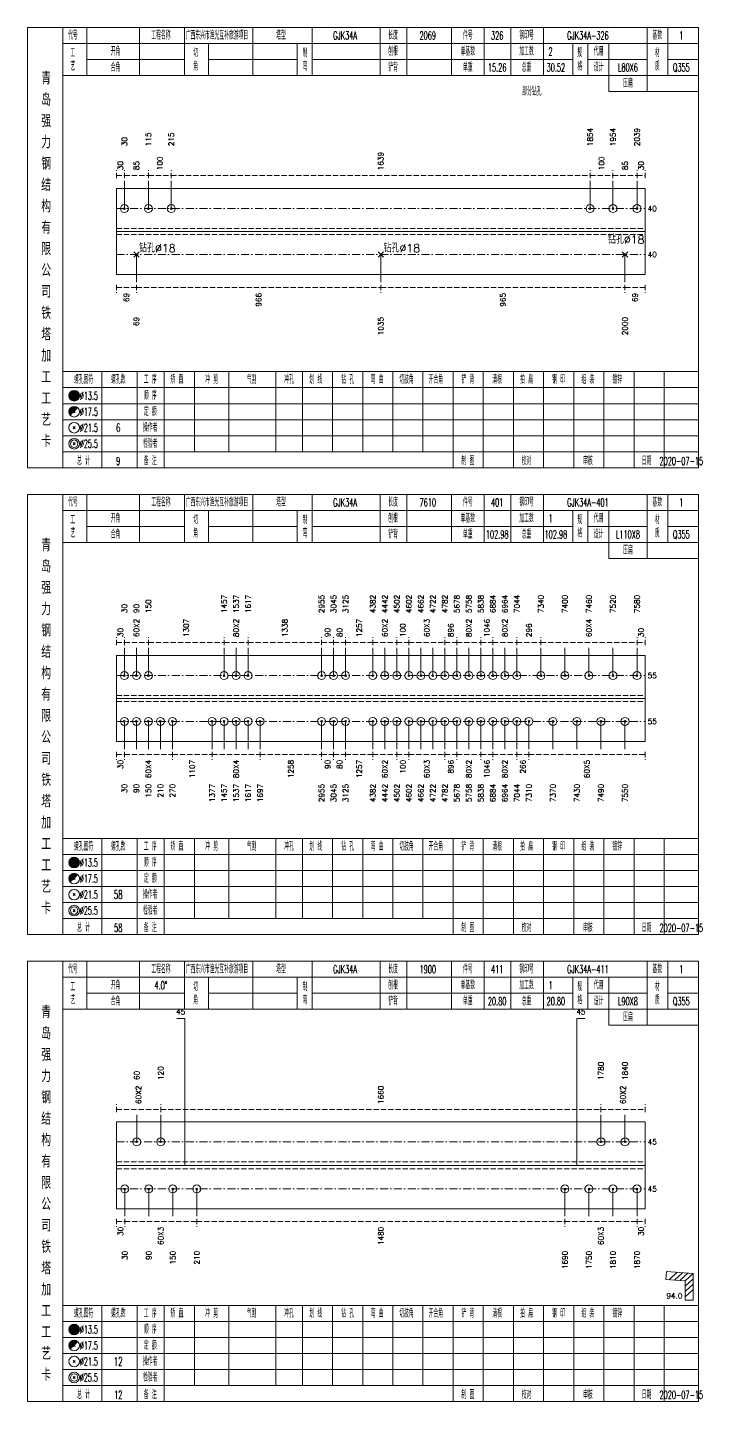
# Model space of a CAD drawing. Extents: x 0 to 2606, y -377 to 6479.
# Drawn here: x 1830 to 2083, y 5075 to 5590 of the extents above; entities that cross this region are included whole.
import ezdxf
from ezdxf.enums import TextEntityAlignment as Align

# ---------------------------------------------------------------- set-up
doc = ezdxf.new("R2010")
doc.units = 0
doc.header["$MEASUREMENT"] = 0
doc.linetypes.add('一点画线', pattern=[5.2, 3, -1, 0.2, -1])
doc.linetypes.add('虚线', pattern=[2.75, 2, -0.75])
doc.layers.get('0').update_dxf_attribs({"linetype": 'CONTINUOUS', "lineweight": 25})
for name, color, linetype, lineweight in [('1', 7, 'CONTINUOUS', 25), ('2', 7, 'CONTINUOUS', 25), ('4', 7, 'CONTINUOUS', 25)]:
    doc.layers.add(name, color=color, linetype=linetype, lineweight=lineweight)
doc.styles.get("Standard").update_dxf_attribs({"font": 'simplex.shx', "width": 0.7, "height": 3, "bigfont": 'gbhzfs.shx'})

msp = doc.modelspace()

# ---------------------------------------------------------------- linework, layer by layer
at = {"color": 8, "linetype": '虚线', "lineweight": 9}
for p, q in [((1863.1, 5533.5), (1863.1, 5536.5)), ((1866.1, 5533.5), (1866.1, 5536.5)), ((1866.1, 5533.5), (1866.1, 5536.5)), ((1875.1, 5533.5), (1875.1, 5536.5)), ((1875.1, 5533.5), (1875.1, 5536.5)), ((1883.69, 5533.5), (1883.69, 5536.5)), ((1883.69, 5533.5), (1883.69, 5536.5)), ((2040.61, 5533.5), (2040.61, 5536.5)), ((2040.61, 5533.5), (2040.61, 5536.5)), ((2049.2, 5533.5), (2049.2, 5536.5)), ((2049.2, 5533.5), (2049.2, 5536.5)), ((2058.2, 5533.5), (2058.2, 5536.5)), ((2058.2, 5533.5), (2058.2, 5536.5)), ((2061.2, 5533.5), (2061.2, 5536.5)), ((1863.1, 5534.5), (1866.1, 5534.5)), ((1866.1, 5534.5), (1875.1, 5534.5)), ((1875.1, 5534.5), (1883.69, 5534.5)), ((1883.69, 5534.5), (2040.61, 5534.5)), ((2040.61, 5534.5), (2049.2, 5534.5)), ((2049.2, 5534.5), (2058.2, 5534.5)), ((2058.2, 5534.5), (2061.2, 5534.5)), ((1863.1, 5493.5), (1863.1, 5490.5)), ((1863.1, 5492.5), (1870.6, 5492.5)), ((1870.6, 5493.5), (1870.6, 5490.5)), ((1870.6, 5493.5), (1870.6, 5490.5)), ((1870.6, 5492.5), (1962.2, 5492.5)), ((1962.2, 5493.5), (1962.2, 5490.5)), ((1962.2, 5493.5), (1962.2, 5490.5)), ((1962.2, 5492.5), (2053.7, 5492.5)), ((2053.7, 5493.5), (2053.7, 5490.5)), ((2053.7, 5493.5), (2053.7, 5490.5)), ((2053.7, 5492.5), (2061.2, 5492.5)), ((2061.2, 5493.5), (2061.2, 5490.5)), ((1863.1, 5358.5), (1863.1, 5361.5)), ((1866.1, 5358.5), (1866.1, 5361.5)), ((1866.1, 5358.5), (1866.1, 5361.5)), ((1875.1, 5358.5), (1875.1, 5361.5)), ((1875.1, 5358.5), (1875.1, 5361.5)), ((1903.45, 5358.5), (1903.45, 5361.5)), ((1903.45, 5358.5), (1903.45, 5361.5)), ((1912.45, 5358.5), (1912.45, 5361.5)), ((1912.45, 5358.5), (1912.45, 5361.5)), ((1940.02, 5358.5), (1940.02, 5361.5)), ((1940.02, 5358.5), (1940.02, 5361.5)), ((1944.52, 5358.5), (1944.52, 5361.5)), ((1944.52, 5358.5), (1944.52, 5361.5)), ((1949.02, 5358.5), (1949.02, 5361.5)), ((1949.02, 5358.5), (1949.02, 5361.5)), ((1959.2, 5358.5), (1959.2, 5361.5)), ((1959.2, 5358.5), (1959.2, 5361.5)), ((1968.2, 5358.5), (1968.2, 5361.5)), ((1968.2, 5358.5), (1968.2, 5361.5)), ((1972.7, 5358.5), (1972.7, 5361.5)), ((1972.7, 5358.5), (1972.7, 5361.5)), ((1986.2, 5358.5), (1986.2, 5361.5)), ((1986.2, 5358.5), (1986.2, 5361.5)), ((1990.7, 5358.5), (1990.7, 5361.5)), ((1990.7, 5358.5), (1990.7, 5361.5)), ((1999.7, 5358.5), (1999.7, 5361.5)), ((1999.7, 5358.5), (1999.7, 5361.5)), ((2004.2, 5358.5), (2004.2, 5361.5)), ((2004.2, 5358.5), (2004.2, 5361.5)), ((2013.2, 5358.5), (2013.2, 5361.5)), ((2013.2, 5358.5), (2013.2, 5361.5)), ((2022.2, 5358.5), (2022.2, 5361.5)), ((2022.2, 5358.5), (2022.2, 5361.5)), ((2058.2, 5358.5), (2058.2, 5361.5)), ((2058.2, 5358.5), (2058.2, 5361.5)), ((2061.2, 5358.5), (2061.2, 5361.5)), ((1863.1, 5359.5), (1866.1, 5359.5)), ((1866.1, 5359.5), (1875.1, 5359.5)), ((1875.1, 5359.5), (1903.45, 5359.5)), ((1903.45, 5359.5), (1912.45, 5359.5)), ((1912.45, 5359.5), (1940.02, 5359.5)), ((1940.02, 5359.5), (1944.52, 5359.5)), ((1944.52, 5359.5), (1949.02, 5359.5)), ((1949.02, 5359.5), (1959.2, 5359.5)), ((1959.2, 5359.5), (1968.2, 5359.5)), ((1968.2, 5359.5), (1972.7, 5359.5)), ((1972.7, 5359.5), (1986.2, 5359.5)), ((1986.2, 5359.5), (1990.7, 5359.5)), ((1990.7, 5359.5), (1999.7, 5359.5)), ((1999.7, 5359.5), (2004.2, 5359.5)), ((2004.2, 5359.5), (2013.2, 5359.5)), ((2013.2, 5359.5), (2022.2, 5359.5)), ((2022.2, 5359.5), (2058.2, 5359.5)), ((2058.2, 5359.5), (2061.2, 5359.5)), ((1863.1, 5318.5), (1863.1, 5315.5)), ((1863.1, 5317.5), (1866.1, 5317.5)), ((1866.1, 5318.5), (1866.1, 5315.5)), ((1866.1, 5318.5), (1866.1, 5315.5)), ((1866.1, 5317.5), (1884.1, 5317.5)), ((1884.1, 5318.5), (1884.1, 5315.5)), ((1884.1, 5318.5), (1884.1, 5315.5)), ((1884.1, 5317.5), (1898.95, 5317.5)), ((1898.95, 5318.5), (1898.95, 5315.5)), ((1898.95, 5318.5), (1898.95, 5315.5)), ((1898.95, 5317.5), (1916.95, 5317.5)), ((1916.95, 5318.5), (1916.95, 5315.5)), ((1916.95, 5318.5), (1916.95, 5315.5)), ((1916.95, 5317.5), (1940.02, 5317.5)), ((1940.02, 5318.5), (1940.02, 5315.5)), ((1940.02, 5318.5), (1940.02, 5315.5)), ((1940.02, 5317.5), (1944.52, 5317.5)), ((1944.52, 5318.5), (1944.52, 5315.5)), ((1944.52, 5318.5), (1944.52, 5315.5)), ((1944.52, 5317.5), (1949.02, 5317.5)), ((1949.02, 5318.5), (1949.02, 5315.5)), ((1949.02, 5318.5), (1949.02, 5315.5)), ((1949.02, 5317.5), (1959.2, 5317.5)), ((1959.2, 5318.5), (1959.2, 5315.5)), ((1959.2, 5318.5), (1959.2, 5315.5)), ((1959.2, 5317.5), (1968.2, 5317.5)), ((1968.2, 5318.5), (1968.2, 5315.5)), ((1968.2, 5318.5), (1968.2, 5315.5)), ((1968.2, 5317.5), (1972.7, 5317.5)), ((1972.7, 5318.5), (1972.7, 5315.5)), ((1972.7, 5318.5), (1972.7, 5315.5)), ((1972.7, 5317.5), (1986.2, 5317.5)), ((1986.2, 5318.5), (1986.2, 5315.5)), ((1986.2, 5318.5), (1986.2, 5315.5)), ((1986.2, 5317.5), (1990.7, 5317.5)), ((1990.7, 5318.5), (1990.7, 5315.5)), ((1990.7, 5318.5), (1990.7, 5315.5)), ((1990.7, 5317.5), (1999.7, 5317.5)), ((1999.7, 5318.5), (1999.7, 5315.5)), ((1999.7, 5318.5), (1999.7, 5315.5)), ((1999.7, 5317.5), (2004.2, 5317.5)), ((2004.2, 5318.5), (2004.2, 5315.5)), ((2004.2, 5318.5), (2004.2, 5315.5)), ((2004.2, 5317.5), (2013.2, 5317.5)), ((2013.2, 5318.5), (2013.2, 5315.5)), ((2013.2, 5318.5), (2013.2, 5315.5)), ((2013.2, 5317.5), (2017.7, 5317.5)), ((2017.7, 5318.5), (2017.7, 5315.5)), ((2017.7, 5318.5), (2017.7, 5315.5)), ((2017.7, 5317.5), (2061.2, 5317.5)), ((2061.2, 5318.5), (2061.2, 5315.5)), ((1863.1, 5183.5), (1863.1, 5186.5)), ((1879.73, 5183.5), (1879.73, 5186.5)), ((1879.73, 5183.5), (1879.73, 5186.5)), ((2044.7, 5183.5), (2044.7, 5186.5)), ((2044.7, 5183.5), (2044.7, 5186.5)), ((2061.2, 5183.5), (2061.2, 5186.5)), ((1863.1, 5184.5), (1879.73, 5184.5)), ((1879.73, 5184.5), (2044.7, 5184.5)), ((2044.7, 5184.5), (2061.2, 5184.5)), ((1863.1, 5143.5), (1863.1, 5140.5)), ((1863.1, 5142.5), (1866.23, 5142.5)), ((1866.23, 5143.5), (1866.23, 5140.5)), ((1866.23, 5143.5), (1866.23, 5140.5)), ((1866.23, 5142.5), (1893.23, 5142.5)), ((1893.23, 5143.5), (1893.23, 5140.5)), ((1893.23, 5143.5), (1893.23, 5140.5)), ((1893.23, 5142.5), (2031.2, 5142.5)), ((2031.2, 5143.5), (2031.2, 5140.5)), ((2031.2, 5143.5), (2031.2, 5140.5)), ((2031.2, 5142.5), (2058.2, 5142.5)), ((2058.2, 5143.5), (2058.2, 5140.5)), ((2058.2, 5143.5), (2058.2, 5140.5)), ((2058.2, 5142.5), (2061.2, 5142.5)), ((2061.2, 5143.5), (2061.2, 5140.5))]:
    msp.add_line(p, q, dxfattribs=at)
at = {"color": 7, "linetype": 'Continuous', "lineweight": 13}
for p, q in [((1866.1, 5522.12), (1866.1, 5532.5)), ((1875.1, 5522.12), (1875.1, 5532.5)), ((1883.69, 5522.12), (1883.69, 5532.5)), ((2040.61, 5522.12), (2040.61, 5532.5)), ((2049.2, 5522.12), (2049.2, 5532.5)), ((2058.2, 5522.12), (2058.2, 5532.5)), ((1865.8, 5521.82), (1866.4, 5522.43)), ((1866.4, 5521.82), (1865.8, 5522.43)), ((1874.8, 5521.82), (1875.4, 5522.43)), ((1875.4, 5521.82), (1874.8, 5522.43)), ((1883.39, 5521.82), (1883.99, 5522.43)), ((1883.99, 5521.82), (1883.39, 5522.43)), ((2040.31, 5521.82), (2040.91, 5522.43)), ((2040.91, 5521.82), (2040.31, 5522.43)), ((2048.9, 5521.82), (2049.5, 5522.43)), ((2049.5, 5521.82), (2048.9, 5522.43)), ((2057.9, 5521.82), (2058.5, 5522.43)), ((2058.5, 5521.82), (2057.9, 5522.43)), ((1870.6, 5504.88), (1870.6, 5494.5)), ((1962.2, 5504.88), (1962.2, 5494.5)), ((2053.7, 5504.88), (2053.7, 5494.5)), ((1866.1, 5347.09), (1866.1, 5357.5)), ((1870.6, 5347.09), (1870.6, 5357.5)), ((1875.1, 5347.09), (1875.1, 5357.5)), ((1903.45, 5347.09), (1903.45, 5357.5)), ((1907.95, 5347.09), (1907.95, 5357.5)), ((1912.45, 5347.09), (1912.45, 5357.5)), ((1940.02, 5347.09), (1940.02, 5357.5)), ((1944.52, 5347.09), (1944.52, 5357.5)), ((1949.02, 5347.09), (1949.02, 5357.5)), ((1959.2, 5347.09), (1959.2, 5357.5)), ((1963.7, 5347.09), (1963.7, 5357.5)), ((1968.2, 5347.09), (1968.2, 5357.5)), ((1972.7, 5347.09), (1972.7, 5357.5)), ((1977.2, 5347.09), (1977.2, 5357.5)), ((1981.7, 5347.09), (1981.7, 5357.5)), ((1986.2, 5347.09), (1986.2, 5357.5)), ((1990.7, 5347.09), (1990.7, 5357.5)), ((1995.2, 5347.09), (1995.2, 5357.5)), ((1999.7, 5347.09), (1999.7, 5357.5)), ((2004.2, 5347.09), (2004.2, 5357.5)), ((2008.7, 5347.09), (2008.7, 5357.5)), ((2013.2, 5347.09), (2013.2, 5357.5)), ((2022.2, 5347.09), (2022.2, 5357.5)), ((2031.2, 5347.09), (2031.2, 5357.5)), ((2040.2, 5347.09), (2040.2, 5357.5)), ((2049.2, 5347.09), (2049.2, 5357.5)), ((2058.2, 5347.09), (2058.2, 5357.5)), ((1865.8, 5346.79), (1866.4, 5347.39)), ((1866.4, 5346.79), (1865.8, 5347.39)), ((1870.3, 5346.79), (1870.9, 5347.39)), ((1870.9, 5346.79), (1870.3, 5347.39)), ((1874.8, 5346.79), (1875.4, 5347.39)), ((1875.4, 5346.79), (1874.8, 5347.39)), ((1903.15, 5346.79), (1903.75, 5347.39)), ((1903.75, 5346.79), (1903.15, 5347.39)), ((1907.65, 5346.79), (1908.25, 5347.39)), ((1908.25, 5346.79), (1907.65, 5347.39)), ((1912.15, 5346.79), (1912.75, 5347.39)), ((1912.75, 5346.79), (1912.15, 5347.39)), ((1939.72, 5346.79), (1940.32, 5347.39)), ((1940.32, 5346.79), (1939.72, 5347.39)), ((1944.22, 5346.79), (1944.82, 5347.39)), ((1944.82, 5346.79), (1944.22, 5347.39)), ((1948.72, 5346.79), (1949.32, 5347.39)), ((1949.32, 5346.79), (1948.72, 5347.39)), ((1958.9, 5346.79), (1959.5, 5347.39)), ((1959.5, 5346.79), (1958.9, 5347.39)), ((1963.4, 5346.79), (1964, 5347.39)), ((1964, 5346.79), (1963.4, 5347.39)), ((1967.9, 5346.79), (1968.5, 5347.39)), ((1968.5, 5346.79), (1967.9, 5347.39)), ((1972.4, 5346.79), (1973, 5347.39)), ((1973, 5346.79), (1972.4, 5347.39)), ((1976.9, 5346.79), (1977.5, 5347.39)), ((1977.5, 5346.79), (1976.9, 5347.39)), ((1981.4, 5346.79), (1982, 5347.39)), ((1982, 5346.79), (1981.4, 5347.39)), ((1985.9, 5346.79), (1986.5, 5347.39)), ((1986.5, 5346.79), (1985.9, 5347.39)), ((1990.4, 5346.79), (1991, 5347.39)), ((1991, 5346.79), (1990.4, 5347.39)), ((1994.9, 5346.79), (1995.5, 5347.39)), ((1995.5, 5346.79), (1994.9, 5347.39)), ((1999.4, 5346.79), (2000, 5347.39)), ((2000, 5346.79), (1999.4, 5347.39)), ((2003.9, 5346.79), (2004.5, 5347.39)), ((2004.5, 5346.79), (2003.9, 5347.39)), ((2008.4, 5346.79), (2009, 5347.39)), ((2009, 5346.79), (2008.4, 5347.39)), ((2012.9, 5346.79), (2013.5, 5347.39)), ((2013.5, 5346.79), (2012.9, 5347.39)), ((2021.9, 5346.79), (2022.5, 5347.39)), ((2022.5, 5346.79), (2021.9, 5347.39)), ((2030.9, 5346.79), (2031.5, 5347.39)), ((2031.5, 5346.79), (2030.9, 5347.39)), ((2039.9, 5346.79), (2040.5, 5347.39)), ((2040.5, 5346.79), (2039.9, 5347.39)), ((2048.9, 5346.79), (2049.5, 5347.39)), ((2049.5, 5346.79), (2048.9, 5347.39)), ((2057.9, 5346.79), (2058.5, 5347.39)), ((2058.5, 5346.79), (2057.9, 5347.39)), ((1866.1, 5329.91), (1866.1, 5319.5)), ((1870.6, 5329.91), (1870.6, 5319.5)), ((1875.1, 5329.91), (1875.1, 5319.5)), ((1879.6, 5329.91), (1879.6, 5319.5)), ((1884.1, 5329.91), (1884.1, 5319.5)), ((1898.95, 5329.91), (1898.95, 5319.5)), ((1903.45, 5329.91), (1903.45, 5319.5)), ((1907.95, 5329.91), (1907.95, 5319.5)), ((1912.45, 5329.91), (1912.45, 5319.5)), ((1916.95, 5329.91), (1916.95, 5319.5)), ((1940.02, 5329.91), (1940.02, 5319.5)), ((1944.52, 5329.91), (1944.52, 5319.5)), ((1949.02, 5329.91), (1949.02, 5319.5)), ((1959.2, 5329.91), (1959.2, 5319.5)), ((1963.7, 5329.91), (1963.7, 5319.5)), ((1968.2, 5329.91), (1968.2, 5319.5)), ((1972.7, 5329.91), (1972.7, 5319.5)), ((1977.2, 5329.91), (1977.2, 5319.5)), ((1981.7, 5329.91), (1981.7, 5319.5)), ((1986.2, 5329.91), (1986.2, 5319.5)), ((1990.7, 5329.91), (1990.7, 5319.5)), ((1995.2, 5329.91), (1995.2, 5319.5)), ((1999.7, 5329.91), (1999.7, 5319.5)), ((2004.2, 5329.91), (2004.2, 5319.5)), ((2008.7, 5329.91), (2008.7, 5319.5)), ((2013.2, 5329.91), (2013.2, 5319.5)), ((2017.7, 5329.91), (2017.7, 5319.5)), ((2026.7, 5329.91), (2026.7, 5319.5)), ((2035.7, 5329.91), (2035.7, 5319.5)), ((2044.7, 5329.91), (2044.7, 5319.5)), ((2053.7, 5329.91), (2053.7, 5319.5)), ((1870.73, 5172.33), (1870.73, 5182.5)), ((1879.73, 5172.33), (1879.73, 5182.5)), ((2044.7, 5172.33), (2044.7, 5182.5)), ((2053.7, 5172.33), (2053.7, 5182.5)), ((1870.43, 5172.03), (1871.03, 5172.63)), ((1871.03, 5172.03), (1870.43, 5172.63)), ((1879.43, 5172.03), (1880.03, 5172.63)), ((1880.03, 5172.03), (1879.43, 5172.63)), ((2044.4, 5172.03), (2045, 5172.63)), ((2045, 5172.03), (2044.4, 5172.63)), ((2053.4, 5172.03), (2054, 5172.63)), ((2054, 5172.03), (2053.4, 5172.63)), ((1866.23, 5154.67), (1866.23, 5144.5)), ((1875.23, 5154.67), (1875.23, 5144.5)), ((1884.23, 5154.67), (1884.23, 5144.5)), ((1893.23, 5154.67), (1893.23, 5144.5)), ((2031.2, 5154.67), (2031.2, 5144.5)), ((2040.2, 5154.67), (2040.2, 5144.5)), ((2049.2, 5154.67), (2049.2, 5144.5)), ((2058.2, 5154.67), (2058.2, 5144.5))]:
    msp.add_line(p, q, dxfattribs=at)
at = {"color": 7, "linetype": 'Continuous', "lineweight": 18}
for p, q in [((1863.1, 5529.62), (1863.1, 5497.38)), ((1863.1, 5529.62), (2061.2, 5529.62)), ((2061.2, 5529.62), (2061.2, 5497.38)), ((1863.1, 5513.5), (2061.2, 5513.5)), ((1863.1, 5354.59), (1863.1, 5322.41)), ((1863.1, 5354.59), (2061.2, 5354.59)), ((2061.2, 5354.59), (2061.2, 5322.41)), ((1863.1, 5338.5), (2061.2, 5338.5)), ((1863.1, 5179.83), (1863.1, 5147.17)), ((1863.1, 5179.83), (2061.2, 5179.83)), ((2061.2, 5179.83), (2061.2, 5147.17)), ((1863.1, 5163.5), (2061.2, 5163.5))]:
    msp.add_line(p, q, dxfattribs=at)
at = {"color": 3, "linetype": '一点画线', "lineweight": 13}
for p, q in [((1863.1, 5522.12), (2061.2, 5522.12)), ((1863.1, 5504.88), (2061.2, 5504.88)), ((1863.1, 5347.09), (2061.2, 5347.09)), ((1863.1, 5329.91), (2061.2, 5329.91)), ((1863.1, 5172.33), (2061.2, 5172.33)), ((1863.1, 5154.67), (2061.2, 5154.67))]:
    msp.add_line(p, q, dxfattribs=at)
at = {"color": 1, "linetype": '虚线', "lineweight": 18}
for p, q in [((1863.1, 5514.62), (2061.2, 5514.62)), ((1863.1, 5512.38), (2061.2, 5512.38)), ((1863.1, 5339.59), (2061.2, 5339.59)), ((1863.1, 5337.41), (2061.2, 5337.41)), ((1863.1, 5164.83), (2061.2, 5164.83)), ((1863.1, 5162.17), (2061.2, 5162.17))]:
    msp.add_line(p, q, dxfattribs=at)
at = {"color": 7, "linetype": 'Continuous', "lineweight": 13}
for centre in [(1866.1, 5522.12), (1875.1, 5522.12), (1883.69, 5522.12), (2040.61, 5522.12), (2049.2, 5522.12), (2058.2, 5522.12), (1866.1, 5347.09), (1870.6, 5347.09), (1875.1, 5347.09), (1903.45, 5347.09), (1907.95, 5347.09), (1912.45, 5347.09), (1940.02, 5347.09), (1944.52, 5347.09), (1949.02, 5347.09), (1959.2, 5347.09), (1963.7, 5347.09), (1968.2, 5347.09), (1972.7, 5347.09), (1977.2, 5347.09), (1981.7, 5347.09), (1986.2, 5347.09), (1990.7, 5347.09), (1995.2, 5347.09), (1999.7, 5347.09), (2004.2, 5347.09), (2008.7, 5347.09), (2013.2, 5347.09), (2022.2, 5347.09), (2031.2, 5347.09), (2040.2, 5347.09), (2049.2, 5347.09), (2058.2, 5347.09), (1870.73, 5172.33), (1879.73, 5172.33), (2044.7, 5172.33), (2053.7, 5172.33)]:
    msp.add_circle(centre, 1.5, dxfattribs=at)
at = {"layer": '1', "color": 7, "linetype": 'Continuous', "lineweight": 13}
for p, q in [((1869.6, 5503.88), (1871.6, 5505.88)), ((1869.6, 5505.88), (1871.6, 5503.88)), ((1961.2, 5503.88), (1963.2, 5505.88)), ((1961.2, 5505.88), (1963.2, 5503.88)), ((2052.7, 5503.88), (2054.7, 5505.88)), ((2052.7, 5505.88), (2054.7, 5503.88)), ((1865.8, 5329.61), (1866.4, 5330.21)), ((1866.4, 5329.61), (1865.8, 5330.21)), ((1870.3, 5329.61), (1870.9, 5330.21)), ((1870.9, 5329.61), (1870.3, 5330.21)), ((1874.8, 5329.61), (1875.4, 5330.21)), ((1875.4, 5329.61), (1874.8, 5330.21)), ((1879.3, 5329.61), (1879.9, 5330.21)), ((1879.9, 5329.61), (1879.3, 5330.21)), ((1883.8, 5329.61), (1884.4, 5330.21)), ((1884.4, 5329.61), (1883.8, 5330.21)), ((1898.65, 5329.61), (1899.25, 5330.21)), ((1899.25, 5329.61), (1898.65, 5330.21)), ((1903.15, 5329.61), (1903.75, 5330.21)), ((1903.75, 5329.61), (1903.15, 5330.21)), ((1907.65, 5329.61), (1908.25, 5330.21)), ((1908.25, 5329.61), (1907.65, 5330.21)), ((1912.15, 5329.61), (1912.75, 5330.21)), ((1912.75, 5329.61), (1912.15, 5330.21)), ((1916.65, 5329.61), (1917.25, 5330.21)), ((1917.25, 5329.61), (1916.65, 5330.21)), ((1939.72, 5329.61), (1940.32, 5330.21)), ((1940.32, 5329.61), (1939.72, 5330.21)), ((1944.22, 5329.61), (1944.82, 5330.21)), ((1944.82, 5329.61), (1944.22, 5330.21)), ((1948.72, 5329.61), (1949.32, 5330.21)), ((1949.32, 5329.61), (1948.72, 5330.21)), ((1958.9, 5329.61), (1959.5, 5330.21)), ((1959.5, 5329.61), (1958.9, 5330.21)), ((1963.4, 5329.61), (1964, 5330.21)), ((1964, 5329.61), (1963.4, 5330.21)), ((1967.9, 5329.61), (1968.5, 5330.21)), ((1968.5, 5329.61), (1967.9, 5330.21)), ((1972.4, 5329.61), (1973, 5330.21)), ((1973, 5329.61), (1972.4, 5330.21)), ((1976.9, 5329.61), (1977.5, 5330.21)), ((1977.5, 5329.61), (1976.9, 5330.21)), ((1981.4, 5329.61), (1982, 5330.21)), ((1982, 5329.61), (1981.4, 5330.21)), ((1985.9, 5329.61), (1986.5, 5330.21)), ((1986.5, 5329.61), (1985.9, 5330.21)), ((1990.4, 5329.61), (1991, 5330.21)), ((1991, 5329.61), (1990.4, 5330.21)), ((1994.9, 5329.61), (1995.5, 5330.21)), ((1995.5, 5329.61), (1994.9, 5330.21)), ((1999.4, 5329.61), (2000, 5330.21)), ((2000, 5329.61), (1999.4, 5330.21)), ((2003.9, 5329.61), (2004.5, 5330.21)), ((2004.5, 5329.61), (2003.9, 5330.21)), ((2008.4, 5329.61), (2009, 5330.21)), ((2009, 5329.61), (2008.4, 5330.21)), ((2012.9, 5329.61), (2013.5, 5330.21)), ((2013.5, 5329.61), (2012.9, 5330.21)), ((2017.4, 5329.61), (2018, 5330.21)), ((2018, 5329.61), (2017.4, 5330.21)), ((2026.4, 5329.61), (2027, 5330.21)), ((2027, 5329.61), (2026.4, 5330.21)), ((2035.4, 5329.61), (2036, 5330.21)), ((2036, 5329.61), (2035.4, 5330.21)), ((2044.4, 5329.61), (2045, 5330.21)), ((2045, 5329.61), (2044.4, 5330.21)), ((2053.4, 5329.61), (2054, 5330.21)), ((2054, 5329.61), (2053.4, 5330.21)), ((1865.93, 5154.37), (1866.53, 5154.97)), ((1866.53, 5154.37), (1865.93, 5154.97)), ((1874.93, 5154.37), (1875.53, 5154.97)), ((1875.53, 5154.37), (1874.93, 5154.97)), ((1883.93, 5154.37), (1884.53, 5154.97)), ((1884.53, 5154.37), (1883.93, 5154.97)), ((1892.93, 5154.37), (1893.53, 5154.97)), ((1893.53, 5154.37), (1892.93, 5154.97)), ((2030.9, 5154.37), (2031.5, 5154.97)), ((2031.5, 5154.37), (2030.9, 5154.97)), ((2039.9, 5154.37), (2040.5, 5154.97)), ((2040.5, 5154.37), (2039.9, 5154.97)), ((2048.9, 5154.37), (2049.5, 5154.97)), ((2049.5, 5154.37), (2048.9, 5154.97)), ((2057.9, 5154.37), (2058.5, 5154.97)), ((2058.5, 5154.37), (2057.9, 5154.97))]:
    msp.add_line(p, q, dxfattribs=at)
at = {"layer": '1', "color": 7, "linetype": 'Continuous', "lineweight": 18}
for p, q in [((1863.1, 5497.38), (2061.2, 5497.38)), ((1863.1, 5322.41), (2061.2, 5322.41)), ((1863.1, 5147.17), (2061.2, 5147.17))]:
    msp.add_line(p, q, dxfattribs=at)
at = {"layer": '1', "color": 7, "linetype": 'Continuous', "lineweight": 13}
for centre in [(1866.1, 5329.91), (1870.6, 5329.91), (1875.1, 5329.91), (1879.6, 5329.91), (1884.1, 5329.91), (1898.95, 5329.91), (1903.45, 5329.91), (1907.95, 5329.91), (1912.45, 5329.91), (1916.95, 5329.91), (1940.02, 5329.91), (1944.52, 5329.91), (1949.02, 5329.91), (1959.2, 5329.91), (1963.7, 5329.91), (1968.2, 5329.91), (1972.7, 5329.91), (1977.2, 5329.91), (1981.7, 5329.91), (1986.2, 5329.91), (1990.7, 5329.91), (1995.2, 5329.91), (1999.7, 5329.91), (2004.2, 5329.91), (2008.7, 5329.91), (2013.2, 5329.91), (2017.7, 5329.91), (2026.7, 5329.91), (2035.7, 5329.91), (2044.7, 5329.91), (2053.7, 5329.91), (1866.23, 5154.67), (1875.23, 5154.67), (1884.23, 5154.67), (1893.23, 5154.67), (2031.2, 5154.67), (2040.2, 5154.67), (2049.2, 5154.67), (2058.2, 5154.67)]:
    msp.add_circle(centre, 1.5, dxfattribs=at)
at = {"layer": '2', "color": 7, "linetype": 'Continuous', "lineweight": 13}
for p, q in [((1888.73, 5218.5), (1885.73, 5218.5)), ((1888.73, 5163.5), (1888.73, 5218.5)), ((2035.7, 5163.5), (2035.7, 5218.5)), ((2035.7, 5218.5), (2038.7, 5218.5)), ((2069.22, 5123.7), (2069.02, 5120.7)), ((2069.02, 5120.7), (2076.2, 5120.2)), ((2079.2, 5123), (2069.22, 5123.7)), ((2070.21, 5120.62), (2073.21, 5123.42)), ((2072.21, 5120.48), (2075.21, 5123.28)), ((2074.2, 5120.34), (2077.2, 5123.14)), ((2076.2, 5120.2), (2079.2, 5123)), ((2076.2, 5118.2), (2079.2, 5121)), ((2076.2, 5120.2), (2076.2, 5113)), ((2079.2, 5113), (2079.2, 5123)), ((2076.2, 5116.2), (2079.2, 5119)), ((2076.2, 5114.2), (2079.2, 5117)), ((2076.2, 5113), (2079.2, 5113))]:
    msp.add_line(p, q, dxfattribs=at)
at = {"layer": '4', "color": 1, "linetype": 'Continuous', "lineweight": 18}
for p, q in [((1843.1, 5425), (1843.1, 5590)), ((1852, 5572), (1852, 5590)), ((1871.8, 5572), (1871.8, 5590)), ((1888.6, 5572), (1888.6, 5590)), ((1914.2, 5572), (1914.2, 5590)), ((1936.5, 5572), (1936.5, 5590)), ((1962, 5572), (1962, 5590)), ((1972, 5572), (1972, 5590)), ((1988.7, 5572), (1988.7, 5590)), ((2000.9, 5572), (2000.9, 5590)), ((2010.9, 5572), (2010.9, 5590)), ((2023.1, 5572), (2023.1, 5590)), ((2062, 5566), (2062, 5590)), ((2069.8, 5572), (2069.8, 5590)), ((1843.1, 5584), (2081.2, 5584)), ((1897.6, 5572), (1897.6, 5584)), ((1930.9, 5572), (1930.9, 5584)), ((2034.2, 5572), (2034.2, 5584)), ((2039.8, 5572), (2039.8, 5584)), ((2047.6, 5566), (2047.6, 5584)), ((1852, 5578), (1888.6, 5578)), ((1897.6, 5578), (1930.9, 5578)), ((1936.5, 5578), (2034.2, 5578)), ((2039.8, 5578), (2062, 5578)), ((2069.8, 5578), (2081.2, 5578)), ((1843.1, 5572), (2081.2, 5572)), ((2047.6, 5566), (2081.2, 5566)), ((1843.1, 5461), (2081.2, 5461)), ((1857.6, 5425), (1857.6, 5461)), ((1870.9, 5425), (1870.9, 5461)), ((1881, 5425), (1881, 5461)), ((1892.4, 5431), (1892.4, 5461)), ((1905.3, 5431), (1905.3, 5461)), ((1922.9, 5431), (1922.9, 5461)), ((1932.8, 5431), (1932.8, 5461)), ((1944.1, 5431), (1944.1, 5461)), ((1955.4, 5431), (1955.4, 5461)), ((1966.7, 5431), (1966.7, 5461)), ((1977.9, 5431), (1977.9, 5461)), ((1989.3, 5431), (1989.3, 5461)), ((2000.6, 5431), (2000.6, 5461)), ((2011.9, 5431), (2011.9, 5461)), ((2023.2, 5431), (2023.2, 5461)), ((2034.5, 5431), (2034.5, 5461)), ((2045.8, 5431), (2045.8, 5461)), ((2057.1, 5431), (2057.1, 5461)), ((2068.4, 5431), (2068.4, 5461)), ((1843.1, 5455), (2081.2, 5455)), ((1843.1, 5449), (2081.2, 5449)), ((1843.1, 5443), (2081.2, 5443)), ((1843.1, 5437), (2081.2, 5437)), ((1843.1, 5431), (2081.2, 5431)), ((1989.3, 5425), (1989.3, 5431)), ((2000.6, 5425), (2000.6, 5431)), ((2011.9, 5425), (2011.9, 5431)), ((2023.2, 5425), (2023.2, 5431)), ((2034.5, 5425), (2034.5, 5431)), ((2045.8, 5425), (2045.8, 5431)), ((2057.1, 5425), (2057.1, 5431)), ((2068.4, 5425), (2068.4, 5431)), ((1843.1, 5250), (1843.1, 5415)), ((1852, 5397), (1852, 5415)), ((1871.8, 5397), (1871.8, 5415)), ((1888.6, 5397), (1888.6, 5415)), ((1914.2, 5397), (1914.2, 5415)), ((1936.5, 5397), (1936.5, 5415)), ((1962, 5397), (1962, 5415)), ((1972, 5397), (1972, 5415)), ((1988.7, 5397), (1988.7, 5415)), ((2000.9, 5397), (2000.9, 5415)), ((2010.9, 5397), (2010.9, 5415)), ((2023.1, 5397), (2023.1, 5415)), ((2062, 5391), (2062, 5415)), ((2069.8, 5397), (2069.8, 5415)), ((1843.1, 5409), (2081.2, 5409)), ((1897.6, 5397), (1897.6, 5409)), ((1930.9, 5397), (1930.9, 5409)), ((2034.2, 5397), (2034.2, 5409)), ((2039.8, 5397), (2039.8, 5409)), ((2047.6, 5391), (2047.6, 5409)), ((1852, 5403), (1888.6, 5403)), ((1897.6, 5403), (1930.9, 5403)), ((1936.5, 5403), (2034.2, 5403)), ((2039.8, 5403), (2062, 5403)), ((2069.8, 5403), (2081.2, 5403)), ((1843.1, 5397), (2081.2, 5397)), ((2047.6, 5391), (2081.2, 5391)), ((1843.1, 5286), (2081.2, 5286)), ((1857.6, 5250), (1857.6, 5286)), ((1870.9, 5250), (1870.9, 5286)), ((1881, 5250), (1881, 5286)), ((1892.4, 5256), (1892.4, 5286)), ((1905.3, 5256), (1905.3, 5286)), ((1922.9, 5256), (1922.9, 5286)), ((1932.8, 5256), (1932.8, 5286)), ((1944.1, 5256), (1944.1, 5286)), ((1955.4, 5256), (1955.4, 5286)), ((1966.7, 5256), (1966.7, 5286)), ((1977.9, 5256), (1977.9, 5286)), ((1989.3, 5256), (1989.3, 5286)), ((2000.6, 5256), (2000.6, 5286)), ((2011.9, 5256), (2011.9, 5286)), ((2023.2, 5256), (2023.2, 5286)), ((2034.5, 5256), (2034.5, 5286)), ((2045.8, 5256), (2045.8, 5286)), ((2057.1, 5256), (2057.1, 5286)), ((2068.4, 5256), (2068.4, 5286)), ((1843.1, 5280), (2081.2, 5280)), ((1843.1, 5274), (2081.2, 5274)), ((1843.1, 5268), (2081.2, 5268)), ((1843.1, 5262), (2081.2, 5262)), ((1843.1, 5256), (2081.2, 5256)), ((1989.3, 5250), (1989.3, 5256)), ((2000.6, 5250), (2000.6, 5256)), ((2011.9, 5250), (2011.9, 5256)), ((2023.2, 5250), (2023.2, 5256)), ((2034.5, 5250), (2034.5, 5256)), ((2045.8, 5250), (2045.8, 5256)), ((2057.1, 5250), (2057.1, 5256)), ((2068.4, 5250), (2068.4, 5256)), ((1843.1, 5075), (1843.1, 5240)), ((1852, 5222), (1852, 5240)), ((1871.8, 5222), (1871.8, 5240)), ((1888.6, 5222), (1888.6, 5240)), ((1914.2, 5222), (1914.2, 5240)), ((1936.5, 5222), (1936.5, 5240)), ((1962, 5222), (1962, 5240)), ((1972, 5222), (1972, 5240)), ((1988.7, 5222), (1988.7, 5240)), ((2000.9, 5222), (2000.9, 5240)), ((2010.9, 5222), (2010.9, 5240)), ((2023.1, 5222), (2023.1, 5240)), ((2062, 5216), (2062, 5240)), ((2069.8, 5222), (2069.8, 5240)), ((1843.1, 5234), (2081.2, 5234)), ((1897.6, 5222), (1897.6, 5234)), ((1930.9, 5222), (1930.9, 5234)), ((2034.2, 5222), (2034.2, 5234)), ((2039.8, 5222), (2039.8, 5234)), ((2047.6, 5216), (2047.6, 5234)), ((1852, 5228), (1888.6, 5228)), ((1897.6, 5228), (1930.9, 5228)), ((1936.5, 5228), (2034.2, 5228)), ((2039.8, 5228), (2062, 5228)), ((2069.8, 5228), (2081.2, 5228)), ((1843.1, 5222), (2081.2, 5222)), ((2047.6, 5216), (2081.2, 5216)), ((1843.1, 5111), (2081.2, 5111)), ((1857.6, 5075), (1857.6, 5111)), ((1870.9, 5075), (1870.9, 5111)), ((1881, 5075), (1881, 5111)), ((1892.4, 5081), (1892.4, 5111)), ((1905.3, 5081), (1905.3, 5111)), ((1922.9, 5081), (1922.9, 5111)), ((1932.8, 5081), (1932.8, 5111)), ((1944.1, 5081), (1944.1, 5111)), ((1955.4, 5081), (1955.4, 5111)), ((1966.7, 5081), (1966.7, 5111)), ((1977.9, 5081), (1977.9, 5111)), ((1989.3, 5081), (1989.3, 5111)), ((2000.6, 5081), (2000.6, 5111)), ((2011.9, 5081), (2011.9, 5111)), ((2023.2, 5081), (2023.2, 5111)), ((2034.5, 5081), (2034.5, 5111)), ((2045.8, 5081), (2045.8, 5111)), ((2057.1, 5081), (2057.1, 5111)), ((2068.4, 5081), (2068.4, 5111)), ((1843.1, 5105), (2081.2, 5105)), ((1843.1, 5099), (2081.2, 5099)), ((1843.1, 5093), (2081.2, 5093)), ((1843.1, 5087), (2081.2, 5087)), ((1843.1, 5081), (2081.2, 5081)), ((1989.3, 5075), (1989.3, 5081)), ((2000.6, 5075), (2000.6, 5081)), ((2011.9, 5075), (2011.9, 5081)), ((2023.2, 5075), (2023.2, 5081)), ((2034.5, 5075), (2034.5, 5081)), ((2045.8, 5075), (2045.8, 5081)), ((2057.1, 5075), (2057.1, 5081)), ((2068.4, 5075), (2068.4, 5081))]:
    msp.add_line(p, q, dxfattribs=at)
at = {"layer": '4', "color": 7, "linetype": 'Continuous', "lineweight": 13}
for p, q in [((1847.1, 5451.8), (1847.5, 5452.2)), ((1847.5, 5451.8), (1847.1, 5452.2)), ((1846.9, 5439.6), (1847.7, 5440.4)), ((1847.7, 5439.6), (1846.9, 5440.4)), ((1846.9, 5433.6), (1847.7, 5434.4)), ((1847.7, 5433.6), (1846.9, 5434.4)), ((1847.1, 5276.8), (1847.5, 5277.2)), ((1847.5, 5276.8), (1847.1, 5277.2)), ((1846.9, 5264.6), (1847.7, 5265.4)), ((1847.7, 5264.6), (1846.9, 5265.4)), ((1846.9, 5258.6), (1847.7, 5259.4)), ((1847.7, 5258.6), (1846.9, 5259.4)), ((1847.1, 5101.8), (1847.5, 5102.2)), ((1847.5, 5101.8), (1847.1, 5102.2)), ((1846.9, 5089.6), (1847.7, 5090.4)), ((1847.7, 5089.6), (1846.9, 5090.4)), ((1846.9, 5083.6), (1847.7, 5084.4)), ((1847.7, 5083.6), (1846.9, 5084.4))]:
    msp.add_line(p, q, dxfattribs=at)
at = {"layer": '4', "color": 7, "linetype": 'Continuous', "lineweight": 0}
for p, q in [((1846.9, 5445.6), (1847.7, 5446.4)), ((1846.9, 5446.4), (1847.7, 5445.6)), ((1846.9, 5270.6), (1847.7, 5271.4)), ((1846.9, 5271.4), (1847.7, 5270.6)), ((1846.9, 5095.6), (1847.7, 5096.4)), ((1846.9, 5096.4), (1847.7, 5095.6))]:
    msp.add_line(p, q, dxfattribs=at)
at = {"layer": '4', "color": 1, "linetype": 'Continuous', "lineweight": 18}
for points in [[(1829.8, 5590), (1829.8, 5425), (2081.2, 5425), (2081.2, 5590)], [(1829.8, 5415), (1829.8, 5250), (2081.2, 5250), (2081.2, 5415)], [(1829.8, 5240), (1829.8, 5075), (2081.2, 5075), (2081.2, 5240)]]:
    msp.add_lwpolyline(points, close=True, dxfattribs=at)
at = {"layer": '4', "color": 7, "linetype": 'Continuous', "lineweight": 13}
for centre, radius in [((1847.3, 5452), 2), ((1847.3, 5452), 1.8), ((1847.3, 5452), 1.6), ((1847.3, 5452), 1.4), ((1847.3, 5452), 1.2), ((1847.3, 5452), 1), ((1847.3, 5452), 0.8), ((1847.3, 5452), 0.6), ((1847.3, 5452), 0.4), ((1847.3, 5452), 0.2), ((1847.3, 5446), 2), ((1847.3, 5440), 2), ((1847.3, 5434), 2), ((1847.3, 5434), 1.4), ((1847.3, 5277), 2), ((1847.3, 5277), 1.8), ((1847.3, 5277), 1.6), ((1847.3, 5277), 1.4), ((1847.3, 5277), 1.2), ((1847.3, 5277), 1), ((1847.3, 5277), 0.8), ((1847.3, 5277), 0.6), ((1847.3, 5277), 0.4), ((1847.3, 5277), 0.2), ((1847.3, 5271), 2), ((1847.3, 5265), 2), ((1847.3, 5259), 2), ((1847.3, 5259), 1.4), ((1847.3, 5102), 2), ((1847.3, 5102), 1.8), ((1847.3, 5102), 1.6), ((1847.3, 5102), 1.4), ((1847.3, 5102), 1.2), ((1847.3, 5102), 1), ((1847.3, 5102), 0.8), ((1847.3, 5102), 0.6), ((1847.3, 5102), 0.4), ((1847.3, 5102), 0.2), ((1847.3, 5096), 2), ((1847.3, 5090), 2), ((1847.3, 5084), 2), ((1847.3, 5084), 1.4)]:
    msp.add_circle(centre, radius, dxfattribs=at)
for centre, radius in [((1847.3, 5446), 1.8), ((1847.3, 5446), 1.6), ((1847.3, 5446), 1.4), ((1847.3, 5446), 1.2), ((1847.3, 5446), 1), ((1847.3, 5446), 0.8), ((1847.3, 5446), 0.6), ((1847.3, 5446), 0.4), ((1847.3, 5446), 0.2), ((1847.3, 5271), 1.8), ((1847.3, 5271), 1.6), ((1847.3, 5271), 1.4), ((1847.3, 5271), 1.2), ((1847.3, 5271), 1), ((1847.3, 5271), 0.8), ((1847.3, 5271), 0.6), ((1847.3, 5271), 0.4), ((1847.3, 5271), 0.2), ((1847.3, 5096), 1.8), ((1847.3, 5096), 1.6), ((1847.3, 5096), 1.4), ((1847.3, 5096), 1.2), ((1847.3, 5096), 1), ((1847.3, 5096), 0.8), ((1847.3, 5096), 0.6), ((1847.3, 5096), 0.4), ((1847.3, 5096), 0.2)]:
    msp.add_arc(centre, radius, 45, 225, dxfattribs=at)

# ---------------------------------------------------------------- texts
at = {"color": 7, "linetype": 'Continuous', "lineweight": 13}
for s, p in [('1854', (2040.61, 5545.5)), ('1954', (2049.2, 5545.5)), ('2039', (2058.2, 5545.5)), ('30', (1866.1, 5545.5)), ('115', (1875.1, 5545.5)), ('215', (1883.69, 5545.5)), ('1457', (1903.45, 5370.5)), ('1537', (1907.95, 5370.5)), ('1617', (1912.45, 5370.5)), ('2955', (1940.02, 5370.5)), ('3045', (1944.52, 5370.5)), ('3125', (1949.02, 5370.5)), ('4382', (1959.2, 5370.5)), ('4442', (1963.7, 5370.5)), ('4502', (1968.2, 5370.5)), ('4602', (1972.7, 5370.5)), ('4662', (1977.2, 5370.5)), ('4722', (1981.7, 5370.5)), ('4782', (1986.2, 5370.5)), ('5678', (1990.7, 5370.5)), ('5758', (1995.2, 5370.5)), ('5838', (1999.7, 5370.5)), ('6884', (2004.2, 5370.5)), ('6964', (2008.7, 5370.5)), ('7044', (2013.2, 5370.5)), ('7340', (2022.2, 5370.5)), ('7400', (2031.2, 5370.5)), ('7460', (2040.2, 5370.5)), ('7520', (2049.2, 5370.5)), ('7580', (2058.2, 5370.5)), ('30', (1866.1, 5370.5)), ('90', (1870.6, 5370.5)), ('150', (1875.1, 5370.5)), ('1780', (2044.7, 5195.5)), ('1840', (2053.7, 5195.5)), ('60', (1870.73, 5195.5)), ('120', (1879.73, 5195.5))]:
    msp.add_text(s, height=2, rotation=90, dxfattribs=at).set_placement(p, align=Align.MIDDLE_LEFT)
at = {"color": 8, "linetype": 'Continuous', "lineweight": 9}
for s, p in [('1639', (1962.15, 5536.5)), ('30', (1864.6, 5536.5)), ('85', (1870.6, 5536.5)), ('100', (1879.39, 5536.5)), ('100', (2044.91, 5536.5)), ('85', (2053.7, 5536.5)), ('30', (2059.7, 5536.5)), ('60X2', (1870.6, 5361.5)), ('1307', (1889.27, 5361.5)), ('80X2', (1907.95, 5361.5)), ('1338', (1926.23, 5361.5)), ('1257', (1954.11, 5361.5)), ('60X2', (1963.7, 5361.5)), ('100', (1970.45, 5361.5)), ('60X3', (1979.45, 5361.5)), ('896', (1988.45, 5361.5)), ('80X2', (1995.2, 5361.5)), ('1046', (2001.95, 5361.5)), ('80X2', (2008.7, 5361.5)), ('296', (2017.7, 5361.5)), ('60X4', (2040.2, 5361.5)), ('30', (1864.6, 5361.5)), ('90', (1942.27, 5361.5)), ('80', (1946.77, 5361.5)), ('30', (2059.7, 5361.5)), ('60X2', (1871.41, 5186.5)), ('1660', (1962.21, 5186.5)), ('60X2', (2052.95, 5186.5))]:
    msp.add_text(s, height=2, rotation=90, dxfattribs=at).set_placement(p, align=Align.MIDDLE_LEFT)
at = {"color": 7, "linetype": 'Continuous', "lineweight": 13}
for s, p in [('40', (2062.2, 5522.12)), ('40', (2062.2, 5504.88)), ('55', (2062.2, 5347.09)), ('55', (2062.2, 5329.91)), ('45', (2062.2, 5172.33)), ('45', (2062.2, 5154.67))]:
    msp.add_text(s, height=2, dxfattribs=at).set_placement(p, align=Align.MIDDLE_LEFT)
at = {"color": 8, "linetype": 'Continuous', "lineweight": 9}
for s, p in [('69', (1866.85, 5490.5)), ('966', (1916.4, 5490.5)), ('965', (2007.95, 5490.5)), ('69', (2057.45, 5490.5)), ('30', (1864.6, 5315.5)), ('60X4', (1875.1, 5315.5)), ('1107', (1891.52, 5315.5)), ('80X4', (1907.95, 5315.5)), ('1258', (1928.48, 5315.5)), ('90', (1942.27, 5315.5)), ('80', (1946.77, 5315.5)), ('1257', (1954.11, 5315.5)), ('60X2', (1963.7, 5315.5)), ('100', (1970.45, 5315.5)), ('60X3', (1979.45, 5315.5)), ('896', (1988.45, 5315.5)), ('80X2', (1995.2, 5315.5)), ('1046', (2001.95, 5315.5)), ('80X2', (2008.7, 5315.5)), ('266', (2015.45, 5315.5)), ('60X5', (2039.45, 5315.5)), ('30', (1864.66, 5140.5)), ('60X3', (1879.73, 5140.5)), ('1480', (1962.21, 5140.5)), ('60X3', (2044.7, 5140.5)), ('30', (2059.7, 5140.5))]:
    msp.add_text(s, height=2, rotation=90, dxfattribs=at).set_placement(p, align=Align.MIDDLE_RIGHT)
at = {"layer": '1', "color": 7, "linetype": 'Continuous', "lineweight": 13}
for p in [(2047.28, 5508.08), (1871.6, 5504.88), (1963.2, 5504.88)]:
    msp.add_text('钻孔%%c18', height=3, dxfattribs=at).set_placement(p, align=Align.BOTTOM_LEFT)
for s, p in [('69', (1870.6, 5481.5)), ('1035', (1962.2, 5481.5)), ('2000', (2053.7, 5481.5)), ('30', (1866.1, 5306.5)), ('90', (1870.6, 5306.5)), ('150', (1875.1, 5306.5)), ('210', (1879.6, 5306.5)), ('270', (1884.1, 5306.5)), ('1377', (1898.95, 5306.5)), ('1457', (1903.45, 5306.5)), ('1537', (1907.95, 5306.5)), ('1617', (1912.45, 5306.5)), ('1697', (1916.95, 5306.5)), ('2955', (1940.02, 5306.5)), ('3045', (1944.52, 5306.5)), ('3125', (1949.02, 5306.5)), ('4382', (1959.2, 5306.5)), ('4442', (1963.7, 5306.5)), ('4502', (1968.2, 5306.5)), ('4602', (1972.7, 5306.5)), ('4662', (1977.2, 5306.5)), ('4722', (1981.7, 5306.5)), ('4782', (1986.2, 5306.5)), ('5678', (1990.7, 5306.5)), ('5758', (1995.2, 5306.5)), ('5838', (1999.7, 5306.5)), ('6884', (2004.2, 5306.5)), ('6964', (2008.7, 5306.5)), ('7044', (2013.2, 5306.5)), ('7310', (2017.7, 5306.5)), ('7370', (2026.7, 5306.5)), ('7430', (2035.7, 5306.5)), ('7490', (2044.7, 5306.5)), ('7550', (2053.7, 5306.5)), ('30', (1866.23, 5131.5)), ('90', (1875.23, 5131.5)), ('150', (1884.23, 5131.5)), ('210', (1893.23, 5131.5)), ('1690', (2031.2, 5131.5)), ('1750', (2040.2, 5131.5)), ('1810', (2049.2, 5131.5)), ('1870', (2058.2, 5131.5))]:
    msp.add_text(s, height=2, rotation=90, dxfattribs=at).set_placement(p, align=Align.MIDDLE_RIGHT)
at = {"layer": '2', "color": 7, "linetype": 'Continuous', "lineweight": 13}
for p in [(1887.23, 5219.5), (2037.2, 5219.5)]:
    msp.add_text('45', height=2, dxfattribs=at).set_placement(p, align=Align.BOTTOM_CENTER)
msp.add_text('94.0', height=2, dxfattribs=at).set_placement((2075.2, 5113), align=Align.BOTTOM_RIGHT)
at = {"layer": '4', "color": 1, "linetype": 'Continuous', "lineweight": 13}
for s, height, width, p in [('代号', 3, 0.6, (1846.8, 5587)), ('工程名称', 3, 0.6, (1879.8, 5587)), ('广西东兴市渔光互补旅游项目', 3, 0.6, (1900.8, 5587)), ('塔型', 3, 0.6, (1924.8, 5587)), ('GJK34A', 3, 0.6, (1948.8, 5587)), ('长度', 3, 0.6, (1966.8, 5587)), ('2069', 3, 0.6, (1979.8, 5587)), ('件号', 3, 0.6, (1994.8, 5587)), ('326', 3, 0.6, (2005.8, 5587)), ('钢印号', 3, 0.6, (2016.8, 5587)), ('GJK34A-326', 3, 0.6, (2039.8, 5587)), ('基数', 3, 0.6, (2065.8, 5587)), ('1', 3, 0.6, (2074.8, 5587)), ('开角', 3, 0.6, (1862.8, 5581)), ('刨根', 3, 0.6, (1966.8, 5581)), ('单基数', 3, 0.6, (1994.8, 5581)), ('加工数', 3, 0.6, (2016.8, 5581)), ('代用', 3, 0.6, (2043.8, 5581)), ('工', 3, 0.6, (1846.8, 5580.4)), ('切', 3, 0.6, (1892.8, 5580.4)), ('制', 3, 0.6, (1933.8, 5580.4)), ('2', 3, 0.6, (2025.8, 5581)), ('规', 3, 0.6, (2036.8, 5580.4)), ('材', 3, 0.6, (2065.8, 5580.4)), ('青', 4.6, 0.8, (1836.8, 5571)), ('艺', 3, 0.6, (1846.8, 5575.4)), ('合角', 3, 0.6, (1862.8, 5575)), ('角', 3, 0.6, (1892.8, 5575.4)), ('弯', 3, 0.6, (1933.8, 5575.4)), ('铲背', 3, 0.6, (1966.8, 5575)), ('单重', 3, 0.6, (1994.8, 5575)), ('15.26', 3, 0.6, (2005.8, 5575)), ('总重', 3, 0.6, (2016.8, 5575)), ('30.52', 3, 0.6, (2027.8, 5575)), ('格', 3, 0.6, (2036.8, 5575.4)), ('设计', 3, 0.6, (2043.8, 5575)), ('L80X6', 3, 0.6, (2054.8, 5575)), ('质', 3, 0.6, (2065.8, 5575.4)), ('Q355', 3, 0.6, (2074.8, 5575)), ('部分钻孔', 3, 0.6, (2018.8, 5566)), ('压扁', 3, 0.6, (2054.8, 5569)), ('岛', 4.6, 0.8, (1836.8, 5563)), ('强', 4.6, 0.8, (1836.8, 5555)), ('力', 4.6, 0.8, (1836.8, 5547)), ('钢', 4.6, 0.8, (1836.8, 5539)), ('结', 4.6, 0.8, (1836.8, 5531)), ('构', 4.6, 0.8, (1836.8, 5523)), ('有', 4.6, 0.8, (1836.8, 5515)), ('限', 4.6, 0.8, (1836.8, 5507)), ('公', 4.6, 0.8, (1836.8, 5499)), ('司', 4.6, 0.8, (1836.8, 5491)), ('铁', 4.6, 0.8, (1836.8, 5483)), ('塔', 4.6, 0.8, (1836.8, 5475)), ('加', 4.6, 0.8, (1836.8, 5467)), ('工', 4.6, 0.8, (1836.8, 5459)), ('螺孔图符', 3, 0.6, (1850.8, 5458)), ('螺孔数', 3, 0.6, (1863.8, 5458)), ('工 序', 3, 0.6, (1875.8, 5458)), ('矫 直', 3, 0.6, (1885.8, 5458)), ('冲 剪', 3, 0.6, (1898.8, 5458)), ('气割', 3, 0.6, (1913.8, 5458)), ('冲孔', 3, 0.6, (1927.8, 5458)), ('划 线', 3, 0.6, (1937.8, 5458)), ('钻 孔', 3, 0.6, (1949.8, 5458)), ('弯 曲', 3, 0.6, (1960.8, 5458)), ('切肢角', 3, 0.6, (1971.8, 5458)), ('开合角', 3, 0.6, (1982.8, 5458)), ('铲 背', 3, 0.6, (1994.8, 5458)), ('清根', 3, 0.6, (2005.8, 5458)), ('拍 扁', 3, 0.6, (2016.8, 5458)), ('钢 印', 3, 0.6, (2028.8, 5458)), ('组 装', 3, 0.6, (2039.8, 5458)), ('镀锌', 3, 0.6, (2050.8, 5458)), ('工', 4.6, 0.8, (1836.8, 5451)), ('%%C13.5', 3, 0.5, (1852.8, 5452)), ('顺 序', 3, 0.6, (1875.8, 5452)), ('艺', 4.6, 0.8, (1836.8, 5443)), ('%%C17.5', 3, 0.5, (1852.8, 5446)), ('定 额', 3, 0.6, (1875.8, 5446)), ('%%C21.5', 3, 0.5, (1852.8, 5440)), ('6', 3.2, 0.6, (1863.8, 5440)), ('操作者', 3, 0.6, (1875.8, 5440)), ('卡', 4.6, 0.8, (1836.8, 5435)), ('%%C25.5', 3, 0.5, (1852.8, 5434)), ('检验者', 3, 0.6, (1875.8, 5434)), ('总 计', 3, 0.6, (1850.8, 5427.5)), ('9', 3, 0.6, (1863.8, 5427.5)), ('备 注', 3, 0.6, (1875.8, 5427.5)), ('制 图', 3, 0.6, (1994.8, 5427.5)), ('校对', 3, 0.6, (2016.8, 5427.5)), ('审核', 3, 0.6, (2039.8, 5427.5)), ('日期', 3, 0.6, (2061.8, 5427.5)), ('2020-07-15', 3, 0.6, (2074.8, 5427.5)), ('代号', 3, 0.6, (1846.8, 5412)), ('工程名称', 3, 0.6, (1879.8, 5412)), ('广西东兴市渔光互补旅游项目', 3, 0.6, (1900.8, 5412)), ('塔型', 3, 0.6, (1924.8, 5412)), ('GJK34A', 3, 0.6, (1948.8, 5412)), ('长度', 3, 0.6, (1966.8, 5412)), ('7610', 3, 0.6, (1979.8, 5412)), ('件号', 3, 0.6, (1994.8, 5412)), ('401', 3, 0.6, (2005.8, 5412)), ('钢印号', 3, 0.6, (2016.8, 5412)), ('GJK34A-401', 3, 0.6, (2039.8, 5412)), ('基数', 3, 0.6, (2065.8, 5412)), ('1', 3, 0.6, (2074.8, 5412)), ('开角', 3, 0.6, (1862.8, 5406)), ('刨根', 3, 0.6, (1966.8, 5406)), ('单基数', 3, 0.6, (1994.8, 5406)), ('加工数', 3, 0.6, (2016.8, 5406)), ('1', 3, 0.6, (2025.8, 5406)), ('代用', 3, 0.6, (2043.8, 5406)), ('工', 3, 0.6, (1846.8, 5405.4)), ('切', 3, 0.6, (1892.8, 5405.4)), ('制', 3, 0.6, (1933.8, 5405.4)), ('规', 3, 0.6, (2036.8, 5405.4)), ('材', 3, 0.6, (2065.8, 5405.4)), ('青', 4.6, 0.8, (1836.8, 5396)), ('艺', 3, 0.6, (1846.8, 5400.4)), ('合角', 3, 0.6, (1862.8, 5400)), ('角', 3, 0.6, (1892.8, 5400.4)), ('弯', 3, 0.6, (1933.8, 5400.4)), ('铲背', 3, 0.6, (1966.8, 5400)), ('单重', 3, 0.6, (1994.8, 5400)), ('102.98', 3, 0.6, (2005.8, 5400)), ('总重', 3, 0.6, (2016.8, 5400)), ('102.98', 3, 0.6, (2027.8, 5400)), ('格', 3, 0.6, (2036.8, 5400.4)), ('设计', 3, 0.6, (2043.8, 5400)), ('L110X8', 3, 0.6, (2054.8, 5400)), ('质', 3, 0.6, (2065.8, 5400.4)), ('Q355', 3, 0.6, (2074.8, 5400)), ('压扁', 3, 0.6, (2054.8, 5394)), ('岛', 4.6, 0.8, (1836.8, 5388)), ('强', 4.6, 0.8, (1836.8, 5380)), ('力', 4.6, 0.8, (1836.8, 5372)), ('钢', 4.6, 0.8, (1836.8, 5364)), ('结', 4.6, 0.8, (1836.8, 5356)), ('构', 4.6, 0.8, (1836.8, 5348)), ('有', 4.6, 0.8, (1836.8, 5340)), ('限', 4.6, 0.8, (1836.8, 5332)), ('公', 4.6, 0.8, (1836.8, 5324)), ('司', 4.6, 0.8, (1836.8, 5316)), ('铁', 4.6, 0.8, (1836.8, 5308)), ('塔', 4.6, 0.8, (1836.8, 5300)), ('加', 4.6, 0.8, (1836.8, 5292)), ('工', 4.6, 0.8, (1836.8, 5284)), ('螺孔图符', 3, 0.6, (1850.8, 5283)), ('螺孔数', 3, 0.6, (1863.8, 5283)), ('工 序', 3, 0.6, (1875.8, 5283)), ('矫 直', 3, 0.6, (1885.8, 5283)), ('冲 剪', 3, 0.6, (1898.8, 5283)), ('气割', 3, 0.6, (1913.8, 5283)), ('冲孔', 3, 0.6, (1927.8, 5283)), ('划 线', 3, 0.6, (1937.8, 5283)), ('钻 孔', 3, 0.6, (1949.8, 5283)), ('弯 曲', 3, 0.6, (1960.8, 5283)), ('切肢角', 3, 0.6, (1971.8, 5283)), ('开合角', 3, 0.6, (1982.8, 5283)), ('铲 背', 3, 0.6, (1994.8, 5283)), ('清根', 3, 0.6, (2005.8, 5283)), ('拍 扁', 3, 0.6, (2016.8, 5283)), ('钢 印', 3, 0.6, (2028.8, 5283)), ('组 装', 3, 0.6, (2039.8, 5283)), ('镀锌', 3, 0.6, (2050.8, 5283)), ('顺 序', 3, 0.6, (1875.8, 5277)), ('工', 4.6, 0.8, (1836.8, 5276)), ('%%C13.5', 3, 0.5, (1852.8, 5277)), ('艺', 4.6, 0.8, (1836.8, 5268)), ('%%C17.5', 3, 0.5, (1852.8, 5271)), ('定 额', 3, 0.6, (1875.8, 5271)), ('%%C21.5', 3, 0.5, (1852.8, 5265)), ('58', 3.2, 0.6, (1863.8, 5265)), ('操作者', 3, 0.6, (1875.8, 5265)), ('卡', 4.6, 0.8, (1836.8, 5260)), ('%%C25.5', 3, 0.5, (1852.8, 5259)), ('检验者', 3, 0.6, (1875.8, 5259)), ('总 计', 3, 0.6, (1850.8, 5252.5)), ('58', 3, 0.6, (1863.8, 5252.5)), ('备 注', 3, 0.6, (1875.8, 5252.5)), ('制 图', 3, 0.6, (1994.8, 5252.5)), ('校对', 3, 0.6, (2016.8, 5252.5)), ('审核', 3, 0.6, (2039.8, 5252.5)), ('日期', 3, 0.6, (2061.8, 5252.5)), ('2020-07-15', 3, 0.6, (2074.8, 5252.5)), ('代号', 3, 0.6, (1846.8, 5237)), ('工程名称', 3, 0.6, (1879.8, 5237)), ('广西东兴市渔光互补旅游项目', 3, 0.6, (1900.8, 5237)), ('塔型', 3, 0.6, (1924.8, 5237)), ('GJK34A', 3, 0.6, (1948.8, 5237)), ('长度', 3, 0.6, (1966.8, 5237)), ('1900', 3, 0.6, (1979.8, 5237)), ('件号', 3, 0.6, (1994.8, 5237)), ('411', 3, 0.6, (2005.8, 5237)), ('钢印号', 3, 0.6, (2016.8, 5237)), ('GJK34A-411', 3, 0.6, (2039.8, 5237)), ('基数', 3, 0.6, (2065.8, 5237)), ('1', 3, 0.6, (2074.8, 5237)), ('开角', 3, 0.6, (1862.8, 5231)), ('4.0%%d', 3, 0.6, (1879.8, 5231)), ('刨根', 3, 0.6, (1966.8, 5231)), ('单基数', 3, 0.6, (1994.8, 5231)), ('加工数', 3, 0.6, (2016.8, 5231)), ('1', 3, 0.6, (2025.8, 5231)), ('代用', 3, 0.6, (2043.8, 5231)), ('工', 3, 0.6, (1846.8, 5230.4)), ('切', 3, 0.6, (1892.8, 5230.4)), ('制', 3, 0.6, (1933.8, 5230.4)), ('弯', 3, 0.6, (1933.8, 5225.4)), ('规', 3, 0.6, (2036.8, 5230.4)), ('材', 3, 0.6, (2065.8, 5230.4)), ('青', 4.6, 0.8, (1836.8, 5221)), ('艺', 3, 0.6, (1846.8, 5225.4)), ('合角', 3, 0.6, (1862.8, 5225)), ('角', 3, 0.6, (1892.8, 5225.4)), ('铲背', 3, 0.6, (1966.8, 5225)), ('单重', 3, 0.6, (1994.8, 5225)), ('20.80', 3, 0.6, (2005.8, 5225)), ('总重', 3, 0.6, (2016.8, 5225)), ('20.80', 3, 0.6, (2027.8, 5225)), ('格', 3, 0.6, (2036.8, 5225.4)), ('设计', 3, 0.6, (2043.8, 5225)), ('L90X8', 3, 0.6, (2054.8, 5225)), ('质', 3, 0.6, (2065.8, 5225.4)), ('Q355', 3, 0.6, (2074.8, 5225)), ('压扁', 3, 0.6, (2054.8, 5219)), ('岛', 4.6, 0.8, (1836.8, 5213)), ('强', 4.6, 0.8, (1836.8, 5205)), ('力', 4.6, 0.8, (1836.8, 5197)), ('钢', 4.6, 0.8, (1836.8, 5189)), ('结', 4.6, 0.8, (1836.8, 5181)), ('构', 4.6, 0.8, (1836.8, 5173)), ('有', 4.6, 0.8, (1836.8, 5165)), ('限', 4.6, 0.8, (1836.8, 5157)), ('公', 4.6, 0.8, (1836.8, 5149)), ('司', 4.6, 0.8, (1836.8, 5141)), ('铁', 4.6, 0.8, (1836.8, 5133)), ('塔', 4.6, 0.8, (1836.8, 5125)), ('加', 4.6, 0.8, (1836.8, 5117)), ('工', 4.6, 0.8, (1836.8, 5109)), ('螺孔图符', 3, 0.6, (1850.8, 5108)), ('螺孔数', 3, 0.6, (1863.8, 5108)), ('工 序', 3, 0.6, (1875.8, 5108)), ('矫 直', 3, 0.6, (1885.8, 5108)), ('冲 剪', 3, 0.6, (1898.8, 5108)), ('气割', 3, 0.6, (1913.8, 5108)), ('冲孔', 3, 0.6, (1927.8, 5108)), ('划 线', 3, 0.6, (1937.8, 5108)), ('钻 孔', 3, 0.6, (1949.8, 5108)), ('弯 曲', 3, 0.6, (1960.8, 5108)), ('切肢角', 3, 0.6, (1971.8, 5108)), ('开合角', 3, 0.6, (1982.8, 5108)), ('铲 背', 3, 0.6, (1994.8, 5108)), ('清根', 3, 0.6, (2005.8, 5108)), ('拍 扁', 3, 0.6, (2016.8, 5108)), ('钢 印', 3, 0.6, (2028.8, 5108)), ('组 装', 3, 0.6, (2039.8, 5108)), ('镀锌', 3, 0.6, (2050.8, 5108)), ('顺 序', 3, 0.6, (1875.8, 5102)), ('工', 4.6, 0.8, (1836.8, 5101)), ('%%C13.5', 3, 0.5, (1852.8, 5102)), ('艺', 4.6, 0.8, (1836.8, 5093)), ('%%C17.5', 3, 0.5, (1852.8, 5096)), ('定 额', 3, 0.6, (1875.8, 5096)), ('%%C21.5', 3, 0.5, (1852.8, 5090)), ('12', 3.2, 0.6, (1863.8, 5090)), ('操作者', 3, 0.6, (1875.8, 5090)), ('卡', 4.6, 0.8, (1836.8, 5085)), ('%%C25.5', 3, 0.5, (1852.8, 5084)), ('检验者', 3, 0.6, (1875.8, 5084)), ('总 计', 3, 0.6, (1850.8, 5077.5)), ('12', 3, 0.6, (1863.8, 5077.5)), ('备 注', 3, 0.6, (1875.8, 5077.5)), ('制 图', 3, 0.6, (1994.8, 5077.5)), ('校对', 3, 0.6, (2016.8, 5077.5)), ('审核', 3, 0.6, (2039.8, 5077.5)), ('日期', 3, 0.6, (2061.8, 5077.5)), ('2020-07-15', 3, 0.6, (2074.8, 5077.5))]:
    msp.add_text(s, height=height, dxfattribs=dict(at, width=width)).set_placement(p, align=Align.MIDDLE_CENTER)

doc.saveas('drawing.dxf')
